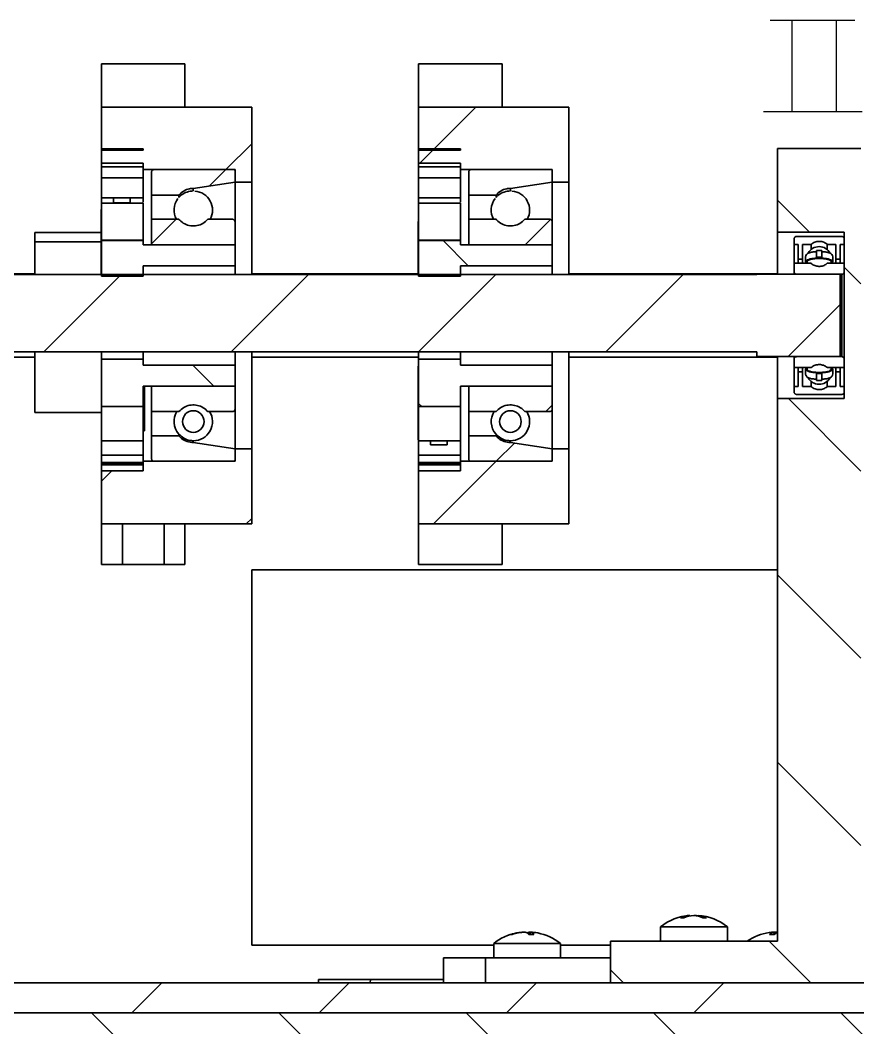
# Model space of a CAD drawing. Header units: millimetres. Extents: x 0 to 841, y 0 to 594.
# Drawn here: x 188.4 to 238.5, y 100.9 to 161.3 of the extents above; entities that cross this region are included whole.
import ezdxf

# ---------------------------------------------------------------- set-up
doc = ezdxf.new("R2010")
doc.units = ezdxf.units.MM
doc.layers.add('粗实线', color=7, linetype='Continuous', lineweight=50)
pattern_1 = [(45, (-176.602, -415.786), (-5.61266, 5.61266), [])]
pattern_2 = [(135, (-176.602, -415.786), (-5.61266, -5.61266), [])]
pattern_3 = [(45, (-176.602, -415.786), (-16.838, 16.838), []), (45, (-165.377, -415.786), (-16.838, 16.838), [])]

msp = doc.modelspace()

# ---------------------------------------------------------------- hatches: boundary and pattern name
at = {"linetype": 'Continuous', "lineweight": 18}
h = msp.add_hatch(dxfattribs=at)
h.set_pattern_fill('ANSI31', scale=2.5, style=0)
h.set_pattern_definition(pattern_1)
h.paths.add_polyline_path([(195.733, 153.583), (195.733, 153.503), (193.233, 153.503), (193.233, 152.722), (195.733, 152.722), (195.733, 152.332), (201.233, 152.332), (201.233, 151.581), (202.233, 151.581), (202.233, 156.085), (193.233, 156.085), (193.233, 153.583)], flags=0)
h = msp.add_hatch(dxfattribs=at)
h.set_pattern_fill('ANSI31', scale=2.5, style=0)
h.set_pattern_definition(pattern_1)
h.paths.add_polyline_path([(212.233, 153.583), (214.733, 153.583), (214.733, 153.503), (212.233, 153.503), (212.233, 152.722), (214.733, 152.722), (214.733, 152.332), (220.233, 152.332), (220.233, 151.581), (221.233, 151.581), (221.233, 156.085), (212.233, 156.085)], flags=0)
h = msp.add_hatch(dxfattribs=at)
h.set_pattern_fill('ANSI31', scale=2.5, angle=90, style=0)
h.set_pattern_definition(pattern_2)
h.paths.add_polyline_path([(238.733, 106.091), (238.733, 153.591), (233.733, 153.591), (233.733, 148.576), (237.733, 148.576), (237.733, 138.606), (233.733, 138.606), (233.733, 106.091), (223.733, 106.091), (223.733, 103.591), (248.733, 103.591), (248.733, 106.091)], flags=0)
h = msp.add_hatch(dxfattribs=at)
h.set_pattern_fill('ANSI32', scale=2.5, style=0)
h.set_pattern_definition(pattern_3)
edge = h.paths.add_edge_path(flags=0)
edge.add_spline(control_points=[(197.871, 150.803), (197.952, 150.9), (198.051, 150.984), (198.159, 151.048), (198.267, 151.112), (198.388, 151.159), (198.511, 151.184), (198.584, 151.198), (198.659, 151.206), (198.733, 151.206)], knot_values=[0, 0, 0, 0, 0.000755, 0.000755, 0.000755, 0.001511, 0.001511, 0.001511, 0.001952, 0.001952, 0.001952, 0.001952], weights=[1, 1, 1, 1, 1, 1, 1, 1, 1, 1], degree=3, periodic=0)
edge.add_spline(control_points=[(198.733, 151.206), (199.566, 151.331), (200.4, 151.456), (201.233, 151.581)], knot_values=[0.000041, 0.000041, 0.000041, 0.000041, 0.005097, 0.005097, 0.005097, 0.005097], weights=[1, 1, 1, 1], degree=3, periodic=0)
edge.add_line((201.233, 151.581), (201.233, 152.257))
edge.add_spline(control_points=[(201.233, 152.257), (201.233, 152.264), (201.232, 152.271), (201.23, 152.277), (201.228, 152.285), (201.224, 152.293), (201.22, 152.3), (201.215, 152.307), (201.209, 152.313), (201.202, 152.318), (201.195, 152.323), (201.187, 152.327), (201.179, 152.329), (201.172, 152.331), (201.165, 152.332), (201.158, 152.332)], knot_values=[0.000244, 0.000244, 0.000244, 0.000244, 0.000286, 0.000286, 0.000286, 0.000336, 0.000336, 0.000336, 0.000387, 0.000387, 0.000387, 0.000438, 0.000438, 0.000438, 0.000481, 0.000481, 0.000481, 0.000481], weights=[1, 1, 1, 1, 1, 1, 1, 1, 1, 1, 1, 1, 1, 1, 1, 1], degree=3, periodic=0)
edge.add_line((201.158, 152.332), (196.383, 152.332))
edge.add_spline(control_points=[(196.383, 152.332), (196.375, 152.332), (196.368, 152.332), (196.36, 152.33), (196.343, 152.328), (196.327, 152.322), (196.312, 152.314), (196.297, 152.306), (196.284, 152.296), (196.272, 152.283), (196.261, 152.271), (196.252, 152.256), (196.245, 152.241), (196.238, 152.225), (196.235, 152.208), (196.233, 152.192), (196.233, 152.188), (196.233, 152.185), (196.233, 152.182)], knot_values=[0.000015, 0.000015, 0.000015, 0.000015, 0.000062, 0.000062, 0.000062, 0.000164, 0.000164, 0.000164, 0.000265, 0.000265, 0.000265, 0.000367, 0.000367, 0.000367, 0.000469, 0.000469, 0.000469, 0.000488, 0.000488, 0.000488, 0.000488], weights=[1, 1, 1, 1, 1, 1, 1, 1, 1, 1, 1, 1, 1, 1, 1, 1, 1, 1, 1], degree=3, periodic=0)
edge.add_line((196.233, 152.182), (196.233, 150.803))
edge.add_line((196.233, 150.803), (197.871, 150.803))
h = msp.add_hatch(dxfattribs=at)
h.set_pattern_fill('ANSI32', scale=2.5, style=0)
h.set_pattern_definition(pattern_3)
edge = h.paths.add_edge_path(flags=0)
edge.add_spline(control_points=[(199.595, 149.355), (199.514, 149.258), (199.416, 149.174), (199.307, 149.11), (199.199, 149.045), (199.078, 148.999), (198.955, 148.974), (198.831, 148.949), (198.702, 148.945), (198.578, 148.963), (198.453, 148.98), (198.33, 149.019), (198.219, 149.077), (198.107, 149.134), (198.004, 149.212), (197.917, 149.303), (197.901, 149.32), (197.886, 149.337), (197.871, 149.355)], knot_values=[0, 0, 0, 0, 0.000756, 0.000756, 0.000756, 0.001511, 0.001511, 0.001511, 0.002266, 0.002266, 0.002266, 0.00302, 0.00302, 0.00302, 0.003774, 0.003774, 0.003774, 0.003909, 0.003909, 0.003909, 0.003909], weights=[1, 1, 1, 1, 1, 1, 1, 1, 1, 1, 1, 1, 1, 1, 1, 1, 1, 1, 1], degree=3, periodic=0)
edge.add_line((197.871, 149.355), (196.233, 149.355))
edge.add_line((196.233, 149.355), (196.233, 147.823))
edge.add_line((196.233, 147.823), (201.233, 147.823))
edge.add_line((201.233, 147.823), (201.233, 149.204))
edge.add_spline(control_points=[(201.233, 149.204), (201.233, 149.218), (201.231, 149.232), (201.227, 149.245), (201.223, 149.261), (201.216, 149.277), (201.206, 149.291), (201.196, 149.304), (201.184, 149.317), (201.171, 149.326), (201.157, 149.336), (201.142, 149.344), (201.125, 149.348), (201.112, 149.352), (201.097, 149.355), (201.083, 149.355)], knot_values=[0.000489, 0.000489, 0.000489, 0.000489, 0.000572, 0.000572, 0.000572, 0.000673, 0.000673, 0.000673, 0.000775, 0.000775, 0.000775, 0.000876, 0.000876, 0.000876, 0.000963, 0.000963, 0.000963, 0.000963], weights=[1, 1, 1, 1, 1, 1, 1, 1, 1, 1, 1, 1, 1, 1, 1, 1], degree=3, periodic=0)
edge.add_line((201.083, 149.355), (199.595, 149.355))
h = msp.add_hatch(dxfattribs=at)
h.set_pattern_fill('ANSI32', scale=2.5, style=0)
h.set_pattern_definition(pattern_3)
edge = h.paths.add_edge_path(flags=0)
edge.add_spline(control_points=[(218.595, 149.355), (218.514, 149.258), (218.416, 149.174), (218.307, 149.11), (218.199, 149.045), (218.078, 148.999), (217.955, 148.974), (217.831, 148.949), (217.702, 148.945), (217.578, 148.963), (217.453, 148.98), (217.33, 149.019), (217.219, 149.077), (217.107, 149.134), (217.004, 149.212), (216.917, 149.303), (216.901, 149.32), (216.886, 149.337), (216.871, 149.355)], knot_values=[0, 0, 0, 0, 0.000756, 0.000756, 0.000756, 0.001511, 0.001511, 0.001511, 0.002266, 0.002266, 0.002266, 0.00302, 0.00302, 0.00302, 0.003774, 0.003774, 0.003774, 0.003909, 0.003909, 0.003909, 0.003909], weights=[1, 1, 1, 1, 1, 1, 1, 1, 1, 1, 1, 1, 1, 1, 1, 1, 1, 1, 1], degree=3, periodic=0)
edge.add_line((216.871, 149.355), (215.233, 149.355))
edge.add_line((215.233, 149.355), (215.233, 147.823))
edge.add_line((215.233, 147.823), (220.233, 147.823))
edge.add_line((220.233, 147.823), (220.233, 149.204))
edge.add_spline(control_points=[(220.233, 149.204), (220.233, 149.218), (220.231, 149.232), (220.227, 149.245), (220.223, 149.261), (220.216, 149.277), (220.206, 149.291), (220.196, 149.304), (220.184, 149.317), (220.171, 149.326), (220.157, 149.336), (220.142, 149.344), (220.125, 149.348), (220.112, 149.352), (220.097, 149.355), (220.083, 149.355)], knot_values=[0.000489, 0.000489, 0.000489, 0.000489, 0.000572, 0.000572, 0.000572, 0.000673, 0.000673, 0.000673, 0.000775, 0.000775, 0.000775, 0.000876, 0.000876, 0.000876, 0.000963, 0.000963, 0.000963, 0.000963], weights=[1, 1, 1, 1, 1, 1, 1, 1, 1, 1, 1, 1, 1, 1, 1, 1], degree=3, periodic=0)
edge.add_line((220.083, 149.355), (218.595, 149.355))
h = msp.add_hatch(dxfattribs=at)
h.set_pattern_fill('ANSI31', scale=2.5, angle=90, style=0)
h.set_pattern_definition(pattern_2)
h.paths.add_polyline_path([(195.733, 147.823), (195.733, 148.08), (193.233, 148.08), (193.233, 145.939), (195.733, 145.939), (195.733, 146.566), (201.233, 146.566), (201.233, 147.823)], flags=0)
h = msp.add_hatch(dxfattribs=at)
h.set_pattern_fill('ANSI31', scale=2.5, angle=90, style=0)
h.set_pattern_definition(pattern_2)
h.paths.add_polyline_path([(214.733, 147.823), (214.733, 148.08), (212.233, 148.08), (212.233, 145.939), (214.733, 145.939), (214.733, 146.566), (220.233, 146.566), (220.233, 147.823)], flags=0)
h = msp.add_hatch(dxfattribs=at)
h.set_pattern_fill('ANSI31', scale=2.5, style=0)
h.set_pattern_definition(pattern_1)
h.paths.add_polyline_path([(237.493, 141.121), (237.493, 146.061), (232.493, 146.061), (232.493, 146.049), (107.493, 146.049), (107.493, 144.779), (103.993, 144.779), (103.993, 142.402), (107.493, 142.402), (107.493, 141.416), (232.493, 141.416), (232.493, 141.121)], flags=0)
h = msp.add_hatch(dxfattribs=at)
h.set_pattern_fill('ANSI31', scale=2.5, angle=90, style=0)
h.set_pattern_definition(pattern_2)
h.paths.add_polyline_path([(193.233, 138.129), (195.733, 138.129), (195.733, 139.358), (201.233, 139.358), (201.233, 140.616), (195.733, 140.616), (195.733, 140.976), (193.233, 140.976)], flags=0)
h = msp.add_hatch(dxfattribs=at)
h.set_pattern_fill('ANSI31', scale=2.5, angle=90, style=0)
h.set_pattern_definition(pattern_2)
h.paths.add_polyline_path([(212.233, 140.976), (212.233, 138.129), (214.733, 138.129), (214.733, 139.358), (220.233, 139.358), (220.233, 140.616), (214.733, 140.616), (214.733, 140.976)], flags=0)
h = msp.add_hatch(dxfattribs=at)
h.set_pattern_fill('ANSI32', scale=2.5, style=0)
h.set_pattern_definition(pattern_3)
edge = h.paths.add_edge_path(flags=0)
edge.add_line((215.233, 139.358), (215.233, 137.827))
edge.add_line((215.233, 137.827), (216.871, 137.827))
edge.add_spline(control_points=[(216.871, 137.827), (216.952, 137.923), (217.051, 138.007), (217.159, 138.072), (217.267, 138.136), (217.388, 138.183), (217.511, 138.208), (217.635, 138.232), (217.764, 138.236), (217.889, 138.219), (218.013, 138.201), (218.136, 138.162), (218.248, 138.105), (218.359, 138.047), (218.463, 137.969), (218.549, 137.878), (218.565, 137.862), (218.58, 137.844), (218.595, 137.827)], knot_values=[0, 0, 0, 0, 0.000756, 0.000756, 0.000756, 0.001511, 0.001511, 0.001511, 0.002266, 0.002266, 0.002266, 0.00302, 0.00302, 0.00302, 0.003774, 0.003774, 0.003774, 0.003909, 0.003909, 0.003909, 0.003909], weights=[1, 1, 1, 1, 1, 1, 1, 1, 1, 1, 1, 1, 1, 1, 1, 1, 1, 1, 1], degree=3, periodic=0)
edge.add_line((218.595, 137.827), (220.083, 137.827))
edge.add_spline(control_points=[(220.083, 137.827), (220.091, 137.827), (220.099, 137.827), (220.106, 137.829), (220.123, 137.831), (220.139, 137.837), (220.154, 137.845), (220.169, 137.853), (220.183, 137.863), (220.194, 137.876), (220.205, 137.888), (220.215, 137.903), (220.221, 137.918), (220.228, 137.934), (220.232, 137.951), (220.233, 137.968), (220.233, 137.971), (220.233, 137.974), (220.233, 137.977)], knot_values=[0.000015, 0.000015, 0.000015, 0.000015, 0.000062, 0.000062, 0.000062, 0.000164, 0.000164, 0.000164, 0.000265, 0.000265, 0.000265, 0.000368, 0.000368, 0.000368, 0.00047, 0.00047, 0.00047, 0.000489, 0.000489, 0.000489, 0.000489], weights=[1, 1, 1, 1, 1, 1, 1, 1, 1, 1, 1, 1, 1, 1, 1, 1, 1, 1, 1], degree=3, periodic=0)
edge.add_line((220.233, 137.977), (220.233, 139.358))
edge.add_line((220.233, 139.358), (215.233, 139.358))
h = msp.add_hatch(dxfattribs=at)
h.set_pattern_fill('ANSI32', scale=2.5, style=0)
h.set_pattern_definition(pattern_3)
edge = h.paths.add_edge_path(flags=0)
edge.add_line((220.233, 134.924), (220.233, 135.6))
edge.add_spline(control_points=[(220.233, 135.6), (219.4, 135.725), (218.566, 135.85), (217.733, 135.976)], knot_values=[0, 0, 0, 0, 0.005056, 0.005056, 0.005056, 0.005056], weights=[1, 1, 1, 1], degree=3, periodic=0)
edge.add_spline(control_points=[(217.733, 135.976), (217.607, 135.976), (217.48, 135.997), (217.361, 136.039), (217.242, 136.08), (217.129, 136.143), (217.031, 136.222), (216.973, 136.268), (216.919, 136.321), (216.871, 136.378)], knot_values=[0, 0, 0, 0, 0.000755, 0.000755, 0.000755, 0.001509, 0.001509, 0.001509, 0.001952, 0.001952, 0.001952, 0.001952], weights=[1, 1, 1, 1, 1, 1, 1, 1, 1, 1], degree=3, periodic=0)
edge.add_line((216.871, 136.378), (215.233, 136.378))
edge.add_line((215.233, 136.378), (215.233, 134.999))
edge.add_spline(control_points=[(215.233, 134.999), (215.233, 134.986), (215.235, 134.972), (215.239, 134.959), (215.243, 134.943), (215.251, 134.927), (215.26, 134.913), (215.27, 134.9), (215.282, 134.887), (215.296, 134.877), (215.309, 134.868), (215.325, 134.86), (215.341, 134.855), (215.354, 134.851), (215.369, 134.849), (215.383, 134.849)], knot_values=[0.000488, 0.000488, 0.000488, 0.000488, 0.000571, 0.000571, 0.000571, 0.000672, 0.000672, 0.000672, 0.000774, 0.000774, 0.000774, 0.000876, 0.000876, 0.000876, 0.000962, 0.000962, 0.000962, 0.000962], weights=[1, 1, 1, 1, 1, 1, 1, 1, 1, 1, 1, 1, 1, 1, 1, 1], degree=3, periodic=0)
edge.add_line((215.383, 134.849), (220.158, 134.849))
edge.add_spline(control_points=[(220.158, 134.849), (220.162, 134.849), (220.166, 134.85), (220.17, 134.85), (220.178, 134.851), (220.186, 134.854), (220.194, 134.858), (220.201, 134.862), (220.208, 134.868), (220.214, 134.874), (220.219, 134.88), (220.224, 134.887), (220.227, 134.895), (220.23, 134.903), (220.232, 134.911), (220.233, 134.92), (220.233, 134.921), (220.233, 134.923), (220.233, 134.924)], knot_values=[0.000008, 0.000008, 0.000008, 0.000008, 0.000031, 0.000031, 0.000031, 0.000082, 0.000082, 0.000082, 0.000133, 0.000133, 0.000133, 0.000184, 0.000184, 0.000184, 0.000235, 0.000235, 0.000235, 0.000244, 0.000244, 0.000244, 0.000244], weights=[1, 1, 1, 1, 1, 1, 1, 1, 1, 1, 1, 1, 1, 1, 1, 1, 1, 1, 1], degree=3, periodic=0)
h = msp.add_hatch(dxfattribs=at)
h.set_pattern_fill('ANSI31', scale=2.5, style=0)
h.set_pattern_definition(pattern_1)
h.paths.add_polyline_path([(193.233, 134.273), (193.233, 131.097), (202.233, 131.097), (202.233, 135.6), (201.233, 135.6), (201.233, 134.849), (195.733, 134.849), (195.733, 134.273)], flags=0)
h = msp.add_hatch(dxfattribs=at)
h.set_pattern_fill('ANSI31', scale=2.5, style=0)
h.set_pattern_definition(pattern_1)
h.paths.add_polyline_path([(212.233, 134.273), (212.233, 131.097), (221.233, 131.097), (221.233, 135.6), (220.233, 135.6), (220.233, 134.849), (214.733, 134.849), (214.733, 134.273)], flags=0)
h = msp.add_hatch(dxfattribs=at)
h.set_pattern_fill('ANSI31', scale=2.5, style=0)
h.set_pattern_definition(pattern_1)
h.paths.add_polyline_path([(316.733, 103.591), (70.733, 103.591), (70.733, 101.791), (316.733, 101.791)], flags=0)
h = msp.add_hatch(dxfattribs=at)
h.set_pattern_fill('ANSI31', scale=2.5, angle=90, style=0)
h.set_pattern_definition(pattern_2)
h.paths.add_polyline_path([(343.733, 101.791), (43.733, 101.791), (43.733, 99.991), (343.733, 99.991)], flags=0)
at = {"layer": '粗实线'}
h = msp.add_hatch(dxfattribs=at)
h.set_pattern_fill('ANSI31', color=256, scale=5)
h.set_pattern_definition([(45, (-177.416, 70.44), (-11.2253, 11.2253), [])])
h.paths.add_polyline_path([(220.174, 117.221, 1), (218.654, 117.221, 1)])

# ---------------------------------------------------------------- linework, layer by layer
for p, q in [((233.305, 161.291), (238.367, 161.291)), ((234.593, 161.291), (234.593, 155.806)), ((237.252, 161.291), (237.252, 155.806)), ((232.904, 155.806), (238.814, 155.806))]:
    msp.add_line(p, q)
at = {"color": 7, "linetype": 'Continuous', "lineweight": 35}
for p, q in [((198.233, 158.672), (193.233, 158.672)), ((193.233, 158.672), (193.233, 156.085)), ((198.233, 156.085), (198.233, 158.672)), ((217.233, 158.672), (212.233, 158.672)), ((212.233, 158.672), (212.233, 156.085)), ((217.233, 156.085), (217.233, 158.672)), ((193.233, 153.583), (193.233, 156.085)), ((202.233, 156.085), (193.233, 156.085)), ((202.233, 156.085), (202.233, 151.581)), ((212.233, 153.583), (212.233, 156.085)), ((221.233, 156.085), (212.233, 156.085)), ((221.233, 156.085), (221.233, 151.581)), ((195.733, 153.583), (193.233, 153.583)), ((193.233, 153.583), (195.733, 153.583)), ((193.233, 153.503), (193.233, 153.583)), ((193.233, 153.583), (193.233, 153.583)), ((193.233, 152.722), (193.233, 153.503)), ((195.733, 153.503), (193.233, 153.503)), ((195.733, 153.583), (195.733, 153.503)), ((214.733, 153.583), (212.233, 153.583)), ((212.233, 153.583), (214.733, 153.583)), ((212.233, 153.503), (212.233, 153.583)), ((212.233, 153.583), (212.233, 153.583)), ((212.233, 152.722), (212.233, 153.503)), ((214.733, 153.503), (212.233, 153.503)), ((214.733, 153.583), (214.733, 153.503)), ((233.733, 148.576), (233.733, 153.591)), ((238.733, 153.591), (233.733, 153.591)), ((193.233, 152.722), (195.733, 152.722)), ((193.233, 152.493), (193.233, 152.722)), ((193.233, 151.844), (193.233, 152.493)), ((193.233, 152.493), (195.733, 152.493)), ((195.733, 152.722), (195.733, 152.332)), ((195.733, 152.332), (201.233, 152.332)), ((195.733, 150.373), (195.733, 152.332)), ((201.158, 152.332), (196.383, 152.332)), ((201.233, 152.332), (201.233, 151.581)), ((201.233, 151.581), (201.233, 152.257)), ((212.233, 152.722), (214.733, 152.722)), ((212.233, 152.493), (212.233, 152.722)), ((212.233, 151.844), (212.233, 152.493)), ((212.233, 152.493), (214.733, 152.493)), ((214.733, 152.722), (214.733, 152.332)), ((214.733, 152.332), (220.233, 152.332)), ((214.733, 150.373), (214.733, 152.332)), ((220.158, 152.332), (215.383, 152.332)), ((220.233, 152.332), (220.233, 151.581)), ((220.233, 151.581), (220.233, 152.257)), ((193.233, 151.844), (195.733, 151.844)), ((193.233, 150.632), (193.233, 151.844)), ((196.233, 152.182), (196.233, 150.803)), ((212.233, 151.844), (214.733, 151.844)), ((212.233, 150.632), (212.233, 151.844)), ((215.233, 152.182), (215.233, 150.803)), ((198.733, 151.206), (201.233, 151.581)), ((198.733, 151.206), (198.733, 151.052)), ((201.233, 151.581), (201.233, 149.204)), ((202.233, 151.581), (201.233, 151.581)), ((202.233, 146.091), (202.233, 151.581)), ((217.733, 151.206), (220.233, 151.581)), ((217.733, 151.206), (217.733, 151.052)), ((220.233, 151.581), (220.233, 149.204)), ((221.233, 151.581), (220.233, 151.581)), ((221.233, 146.091), (221.233, 151.581)), ((193.233, 150.632), (195.733, 150.632)), ((193.233, 150.318), (193.233, 150.632)), ((193.953, 150.335), (193.953, 150.632)), ((194.953, 150.335), (194.953, 150.632)), ((196.233, 150.803), (197.871, 150.803)), ((196.233, 150.803), (196.233, 149.355)), ((197.871, 150.803), (197.871, 150.66)), ((212.233, 150.632), (214.733, 150.632)), ((212.233, 150.318), (212.233, 150.632)), ((215.233, 150.803), (216.871, 150.803)), ((215.233, 150.803), (215.233, 149.355)), ((216.871, 150.803), (216.871, 150.66)), ((193.203, 148.423), (193.203, 149.937)), ((193.203, 149.937), (193.233, 149.937)), ((195.733, 150.318), (193.233, 150.318)), ((193.233, 148.098), (193.233, 150.318)), ((193.953, 150.318), (193.953, 150.335)), ((193.953, 150.335), (194.953, 150.335)), ((194.953, 150.318), (194.953, 150.335)), ((195.733, 148.098), (195.733, 150.318)), ((212.233, 150.318), (214.733, 150.318)), ((212.233, 148.098), (212.233, 150.318)), ((214.733, 148.098), (214.733, 150.318)), ((196.233, 149.355), (196.233, 147.823)), ((197.871, 149.355), (196.233, 149.355)), ((201.083, 149.355), (199.595, 149.355)), ((201.233, 147.823), (201.233, 149.204)), ((212.203, 147.705), (212.203, 149.219)), ((212.203, 149.219), (212.233, 149.219)), ((216.871, 149.355), (215.233, 149.355)), ((215.233, 149.355), (215.233, 147.823)), ((220.083, 149.355), (218.595, 149.355)), ((220.233, 147.823), (220.233, 149.204)), ((189.233, 148.557), (193.203, 148.557)), ((189.233, 148.557), (189.233, 148.008)), ((189.233, 146.091), (189.233, 148.008)), ((193.203, 146.049), (193.203, 148.423)), ((193.203, 148.423), (193.233, 148.423)), ((193.233, 148.098), (195.733, 148.098)), ((193.233, 148.08), (193.233, 148.098)), ((195.733, 148.08), (193.233, 148.08)), ((193.233, 145.939), (193.233, 148.08)), ((195.733, 148.098), (195.733, 148.08)), ((195.733, 147.823), (195.733, 148.08)), ((212.233, 148.098), (214.733, 148.098)), ((212.233, 148.08), (212.233, 148.098)), ((214.733, 148.08), (212.233, 148.08)), ((212.233, 145.939), (212.233, 148.08)), ((214.733, 148.098), (214.733, 148.08)), ((214.733, 147.823), (214.733, 148.08)), ((237.733, 148.576), (233.733, 148.576)), ((233.733, 148.576), (233.733, 146.091)), ((234.733, 148.174), (234.733, 147.848)), ((237.583, 148.325), (234.883, 148.325)), ((237.733, 148.576), (237.733, 138.606)), ((237.733, 147.848), (237.733, 148.174)), ((195.733, 147.823), (201.233, 147.823)), ((196.233, 147.823), (201.233, 147.823)), ((201.233, 147.823), (201.233, 146.566)), ((212.203, 146.049), (212.203, 147.705)), ((212.203, 147.705), (212.233, 147.705)), ((214.733, 147.823), (220.233, 147.823)), ((215.233, 147.823), (220.233, 147.823)), ((220.233, 147.823), (220.233, 146.566)), ((234.733, 147.848), (234.973, 147.848)), ((234.733, 147.848), (234.733, 146.717)), ((234.973, 147.848), (234.973, 146.966)), ((235.241, 147.848), (235.745, 147.848)), ((235.241, 146.966), (235.241, 147.848)), ((235.745, 147.848), (235.745, 147.517)), ((236.068, 147.49), (236.068, 147.076)), ((236.398, 147.49), (236.068, 147.49)), ((236.398, 147.076), (236.398, 147.49)), ((236.722, 147.848), (236.722, 147.517)), ((236.722, 147.848), (237.226, 147.848)), ((237.226, 147.848), (237.226, 146.966)), ((237.493, 147.848), (237.733, 147.848)), ((237.493, 146.966), (237.493, 147.848)), ((235.241, 146.966), (234.973, 146.966)), ((234.973, 146.717), (234.973, 146.966)), ((235.241, 146.717), (235.241, 146.966)), ((236.068, 147.076), (236.068, 147.019)), ((236.068, 147.076), (236.398, 147.076)), ((236.398, 147.076), (236.398, 147.019)), ((237.493, 146.966), (237.226, 146.966)), ((237.226, 146.717), (237.226, 146.966)), ((237.493, 146.717), (237.493, 146.966)), ((195.733, 146.566), (201.233, 146.566)), ((195.733, 145.939), (195.733, 146.566)), ((201.233, 146.049), (201.233, 146.566)), ((214.733, 146.566), (220.233, 146.566)), ((214.733, 145.939), (214.733, 146.566)), ((220.233, 146.049), (220.233, 146.566)), ((235.745, 146.717), (234.733, 146.717)), ((234.733, 146.717), (234.733, 146.212)), ((234.733, 146.212), (234.733, 146.061)), ((235.519, 146.737), (235.526, 146.717)), ((237.733, 146.717), (236.722, 146.717)), ((236.94, 146.717), (236.946, 146.736)), ((237.733, 146.212), (237.733, 146.717)), ((232.493, 146.049), (107.493, 146.049)), ((189.233, 146.091), (183.233, 146.091)), ((193.233, 145.939), (195.733, 145.939)), ((212.203, 146.091), (202.233, 146.091)), ((212.233, 145.939), (214.733, 145.939)), ((233.733, 146.091), (221.233, 146.091)), ((232.493, 146.061), (232.493, 146.049)), ((237.493, 146.061), (232.493, 146.061)), ((234.883, 146.061), (237.583, 146.061)), ((237.493, 146.061), (237.493, 141.121)), ((237.583, 146.061), (237.583, 141.121)), ((107.493, 141.416), (232.493, 141.416)), ((189.233, 137.776), (189.233, 141.416)), ((193.233, 141.416), (193.233, 140.976)), ((195.733, 141.416), (195.733, 140.976)), ((201.233, 140.616), (201.233, 141.416)), ((202.233, 135.6), (202.233, 141.416)), ((212.233, 141.416), (212.233, 140.976)), ((214.733, 141.416), (214.733, 140.976)), ((220.233, 140.616), (220.233, 141.416)), ((221.233, 135.6), (221.233, 141.416)), ((232.493, 141.416), (232.493, 141.121)), ((183.233, 141.091), (189.233, 141.091)), ((195.733, 140.976), (193.233, 140.976)), ((193.233, 138.129), (193.233, 140.976)), ((195.733, 140.616), (195.733, 140.976)), ((202.233, 141.091), (212.233, 141.091)), ((214.733, 140.976), (212.233, 140.976)), ((212.233, 138.129), (212.233, 140.976)), ((214.733, 140.616), (214.733, 140.976)), ((221.233, 141.091), (233.733, 141.091)), ((232.493, 141.121), (237.493, 141.121)), ((233.733, 141.091), (233.733, 138.606)), ((234.733, 141.121), (234.733, 140.969)), ((234.733, 140.969), (234.733, 140.465)), ((237.583, 141.121), (234.883, 141.121)), ((237.733, 140.465), (237.733, 140.969)), ((201.233, 140.616), (195.733, 140.616)), ((201.233, 140.616), (201.233, 139.358)), ((212.203, 138.122), (212.203, 140.545)), ((212.203, 140.545), (212.233, 140.545)), ((220.233, 140.616), (214.733, 140.616)), ((220.233, 140.616), (220.233, 139.358)), ((234.733, 140.465), (234.733, 139.333)), ((234.733, 140.465), (235.745, 140.465)), ((234.973, 140.215), (234.973, 140.465)), ((234.973, 140.215), (234.973, 139.333)), ((234.973, 140.215), (235.241, 140.215)), ((235.241, 140.215), (235.241, 140.465)), ((235.241, 139.333), (235.241, 140.215)), ((235.526, 140.465), (235.521, 140.448)), ((236.068, 140.162), (236.068, 140.106)), ((236.398, 140.162), (236.398, 140.106)), ((236.722, 140.465), (237.733, 140.465)), ((236.947, 140.444), (236.94, 140.465)), ((237.226, 140.215), (237.226, 140.465)), ((237.226, 140.215), (237.226, 139.333)), ((237.226, 140.215), (237.493, 140.215)), ((237.493, 140.215), (237.493, 140.465)), ((237.493, 139.333), (237.493, 140.215)), ((235.745, 139.664), (235.745, 139.333)), ((236.398, 140.106), (236.068, 140.106)), ((236.068, 140.106), (236.068, 139.691)), ((236.068, 139.691), (236.398, 139.691)), ((236.398, 139.691), (236.398, 140.106)), ((236.722, 139.664), (236.722, 139.333)), ((195.733, 138.129), (195.733, 139.358)), ((201.233, 139.358), (195.733, 139.358)), ((195.803, 138.665), (195.803, 139.358)), ((201.233, 139.358), (196.233, 139.358)), ((196.233, 139.358), (196.233, 137.827)), ((201.233, 137.977), (201.233, 139.358)), ((214.733, 138.129), (214.733, 139.358)), ((220.233, 139.358), (214.733, 139.358)), ((220.233, 139.358), (215.233, 139.358)), ((215.233, 139.358), (215.233, 137.827)), ((220.233, 137.977), (220.233, 139.358)), ((234.733, 139.333), (234.733, 139.007)), ((234.973, 139.333), (234.733, 139.333)), ((235.745, 139.333), (235.241, 139.333)), ((237.226, 139.333), (236.722, 139.333)), ((237.733, 139.333), (237.493, 139.333)), ((237.733, 139.007), (237.733, 139.333)), ((195.733, 138.665), (195.803, 138.665)), ((195.803, 136.676), (195.803, 138.665)), ((233.733, 106.091), (233.733, 138.606)), ((233.733, 138.606), (237.733, 138.606)), ((234.883, 138.856), (237.583, 138.856)), ((189.233, 137.776), (193.233, 137.776)), ((195.733, 138.129), (193.233, 138.129)), ((193.233, 138.129), (193.233, 136.072)), ((195.733, 138.129), (195.733, 136.072)), ((196.233, 137.827), (196.233, 136.378)), ((196.233, 137.827), (197.871, 137.827)), ((199.595, 137.827), (201.083, 137.827)), ((201.233, 137.977), (201.233, 135.6)), ((212.203, 138.122), (212.233, 138.122)), ((212.203, 136.133), (212.203, 138.122)), ((212.233, 138.129), (214.733, 138.129)), ((212.233, 138.129), (212.233, 136.072)), ((214.733, 138.129), (214.733, 136.072)), ((215.233, 137.827), (215.233, 136.378)), ((215.233, 137.827), (216.871, 137.827)), ((218.595, 137.827), (220.083, 137.827)), ((220.233, 137.977), (220.233, 135.6)), ((195.803, 136.676), (195.733, 136.676)), ((193.233, 136.072), (195.733, 136.072)), ((193.233, 135.213), (193.233, 136.072)), ((195.733, 134.849), (195.733, 136.072)), ((197.871, 136.378), (196.233, 136.378)), ((196.233, 136.378), (196.233, 134.999)), ((197.855, 136.493), (197.871, 136.475)), ((197.871, 136.475), (197.871, 136.378)), ((198.733, 136.08), (198.733, 135.976)), ((201.233, 135.6), (198.733, 135.976)), ((212.233, 136.133), (212.203, 136.133)), ((214.733, 136.072), (212.233, 136.072)), ((212.233, 135.213), (212.233, 136.072)), ((212.953, 136.072), (212.953, 135.83)), ((213.953, 136.072), (213.953, 135.83)), ((214.733, 134.849), (214.733, 136.072)), ((216.871, 136.378), (215.233, 136.378)), ((215.233, 136.378), (215.233, 134.999)), ((216.855, 136.493), (216.871, 136.475)), ((216.871, 136.475), (216.871, 136.378)), ((217.733, 136.08), (217.733, 135.976)), ((220.233, 135.6), (217.733, 135.976)), ((201.233, 134.924), (201.233, 135.6)), ((201.233, 135.6), (202.233, 135.6)), ((201.233, 135.6), (201.233, 134.849)), ((202.233, 135.6), (202.233, 131.097)), ((213.953, 135.83), (212.953, 135.83)), ((220.233, 134.924), (220.233, 135.6)), ((220.233, 135.6), (221.233, 135.6)), ((220.233, 135.6), (220.233, 134.849)), ((221.233, 135.6), (221.233, 131.097)), ((193.233, 135.213), (195.733, 135.213)), ((193.233, 134.78), (193.233, 135.213)), ((193.233, 134.78), (195.733, 134.78)), ((193.233, 134.78), (193.233, 134.737)), ((193.233, 134.737), (195.733, 134.737)), ((193.233, 134.646), (193.233, 134.737)), ((201.233, 134.849), (195.733, 134.849)), ((195.733, 134.849), (195.733, 134.273)), ((196.383, 134.849), (201.158, 134.849)), ((212.233, 135.213), (214.733, 135.213)), ((212.233, 134.78), (212.233, 135.213)), ((212.233, 134.78), (214.733, 134.78)), ((212.233, 134.78), (212.233, 134.737)), ((212.233, 134.737), (214.733, 134.737)), ((212.233, 134.646), (212.233, 134.737)), ((220.233, 134.849), (214.733, 134.849)), ((214.733, 134.849), (214.733, 134.273)), ((215.383, 134.849), (220.158, 134.849)), ((193.233, 134.646), (195.733, 134.646)), ((193.233, 134.273), (193.233, 134.646)), ((195.733, 134.273), (193.233, 134.273)), ((193.233, 131.097), (193.233, 134.273)), ((212.233, 134.646), (214.733, 134.646)), ((212.233, 134.273), (212.233, 134.646)), ((214.733, 134.273), (212.233, 134.273)), ((212.233, 131.097), (212.233, 134.273)), ((193.233, 131.097), (202.233, 131.097)), ((193.233, 131.097), (193.233, 128.672)), ((194.483, 128.672), (194.483, 131.097)), ((196.983, 131.097), (196.983, 128.672)), ((198.233, 128.672), (198.233, 131.097)), ((212.233, 131.097), (221.233, 131.097)), ((212.233, 131.097), (212.233, 128.672)), ((217.233, 128.672), (217.233, 131.097)), ((193.233, 128.672), (198.233, 128.672)), ((212.233, 128.672), (217.233, 128.672)), ((233.733, 128.341), (202.233, 128.341)), ((202.233, 128.341), (202.233, 105.841)), ((228.488, 107.631), (228.494, 107.601)), ((228.746, 107.629), (228.746, 107.631)), ((228.978, 107.631), (228.97, 107.591)), ((226.733, 106.952), (226.733, 106.091)), ((226.733, 106.952), (230.733, 106.952)), ((230.733, 106.091), (230.733, 106.952)), ((218.52, 106.631), (218.521, 106.625)), ((218.841, 106.491), (218.856, 106.631)), ((218.856, 106.631), (218.945, 106.625)), ((218.946, 106.631), (218.921, 106.493)), ((233.537, 106.492), (233.511, 106.631)), ((233.628, 106.631), (233.635, 106.55)), ((202.233, 105.841), (216.733, 105.841)), ((216.733, 105.952), (216.733, 105.091)), ((216.733, 105.952), (220.733, 105.952)), ((220.733, 105.091), (220.733, 105.952)), ((220.733, 105.841), (223.733, 105.841)), ((223.733, 103.591), (223.733, 106.091)), ((233.733, 106.091), (223.733, 106.091)), ((213.733, 103.591), (213.733, 105.091)), ((213.733, 105.091), (216.233, 105.091)), ((216.233, 105.091), (216.233, 103.591)), ((216.233, 105.091), (223.733, 105.091)), ((70.733, 103.591), (316.733, 103.591)), ((206.233, 103.791), (206.233, 103.591)), ((213.733, 103.791), (206.233, 103.791)), ((209.331, 103.591), (209.358, 103.791)), ((223.733, 103.591), (248.733, 103.591)), ((43.733, 101.791), (343.733, 101.791)), ((70.733, 101.791), (316.733, 101.791))]:
    msp.add_line(p, q, dxfattribs=at)
at = {"color": 8, "linetype": 'Continuous', "lineweight": 35}
msp.add_line((193.203, 148.008), (189.233, 148.008), dxfattribs=at)
at = {"color": 7, "linetype": 'Continuous', "lineweight": 35, "flags": 128}
msp.add_lwpolyline([(233.513, 106.623), (233.533, 106.625), (233.628, 106.631)], dxfattribs=at)
at = {"color": 7, "linetype": 'Continuous', "lineweight": 35}
for centre in [(198.733, 137.23), (217.733, 137.23)]:
    msp.add_circle(centre, 0.647, dxfattribs=at)
for centre, radius, start, end in [((198.733, 149.902), 1.15, 331.57442, 85.2621), ((217.733, 149.902), 1.15, 331.57442, 85.2621), ((198.733, 149.902), 1.15, 142.96155, 208.42558), ((217.733, 149.902), 1.15, 142.96155, 208.42558), ((236.233, 146.968), 0.75, 28.0101, 151.22869), ((236.233, 146.968), 0.825, 164.14184, 196.41216), ((236.233, 146.968), 0.825, 343.63662, 15.94857), ((236.233, 140.214), 0.825, 163.7496, 195.92385), ((236.233, 140.214), 0.825, 344.11596, 16.29651), ((236.233, 140.214), 0.75, 207.47879, 331.18934), ((198.733, 137.23), 1.15, 148.2504, 219.98661), ((198.733, 137.23), 1.15, 270, 31.7496), ((217.733, 137.23), 1.15, 148.2504, 219.98661), ((217.733, 137.23), 1.15, 270, 31.7496), ((228.733, 104.391), 3.25, 94.57029, 127.97987), ((228.614, 105.882), 1.754, 94.1181, 113.45186), ((228.871, 105.637), 2, 94.32255, 112.03134), ((228.577, 105.953), 1.684, 65.92807, 85.12732), ((228.61, 105.738), 1.898, 78.99696, 85.89687), ((228.863, 106.199), 1.437, 64.03436, 85.38585), ((228.733, 104.391), 3.25, 52.02013, 85.42971), ((228.018, 105.704), 1.79, 86.71282, 93.28718), ((229.378, 105.296), 2.198, 87.03378, 92.96622), ((218.733, 103.391), 3.25, 101.32961, 127.97987), ((218.684, 103.639), 2.997, 93.13076, 107.88638), ((217.803, 106.225), 0.269, 81.51131, 98.48869), ((218.784, 103.516), 3.12, 93.18399, 107.54838), ((218.49, 106.188), 0.459, 41.22868, 74.77208), ((218.931, 106.294), 0.346, 102.61797, 124.95456), ((218.983, 102.775), 3.719, 87.72019, 92.27981), ((218.861, 106.327), 0.316, 31.23817, 74.41365), ((218.781, 103.625), 3.011, 78.67848, 86.85191), ((218.733, 103.391), 3.25, 52.02013, 78.67039), ((233.733, 103.391), 3.25, 98.90759, 123.82216), ((233.676, 103.741), 2.895, 93.26823, 98.86883), ((233.594, 106.199), 0.44, 100.90402, 138.48064), ((233.409, 102.958), 3.536, 87.66212, 92.33788), ((234.022, 105.931), 0.73, 113.28559, 129.89755), ((233.553, 106.168), 0.47, 67.43588, 80.80089)]:
    msp.add_arc(centre, radius, start, end, dxfattribs=at)
for points, knots in [([(196.233, 152.182), (196.233, 152.185), (196.234, 152.205), (196.242, 152.242), (196.27, 152.285), (196.311, 152.317), (196.351, 152.331), (196.375, 152.332), (196.383, 152.332)], [0, 0, 0, 0, 0.041202, 0.256171, 0.471113, 0.685905, 0.900494, 1, 1, 1, 1]), ([(201.158, 152.332), (201.165, 152.332), (201.181, 152.33), (201.203, 152.319), (201.221, 152.301), (201.231, 152.279), (201.233, 152.264), (201.233, 152.257)], [0, 0, 0, 0, 0.18197, 0.396352, 0.610809, 0.825486, 1, 1, 1, 1]), ([(215.233, 152.182), (215.233, 152.185), (215.234, 152.205), (215.242, 152.242), (215.27, 152.285), (215.311, 152.317), (215.351, 152.331), (215.375, 152.332), (215.383, 152.332)], [0, 0, 0, 0, 0.041202, 0.2561702, 0.4711113, 0.6859057, 0.9004916, 1, 1, 1, 1]), ([(220.158, 152.332), (220.165, 152.332), (220.181, 152.33), (220.203, 152.319), (220.221, 152.301), (220.231, 152.279), (220.233, 152.264), (220.233, 152.257)], [0, 0, 0, 0, 0.181963, 0.396349, 0.61081, 0.825486, 1, 1, 1, 1]), ([(197.871, 150.803), (197.962, 150.892), (198.143, 151.069), (198.459, 151.189), (198.659, 151.201), (198.733, 151.206)], [0, 0, 0, 0, 0.386023, 0.772216, 1, 1, 1, 1]), ([(198.733, 151.052), (198.607, 151.04), (198.355, 151.015), (198.06, 150.854), (197.922, 150.713), (197.871, 150.66)], [0, 0, 0, 0, 0.386167, 0.772433, 1, 1, 1, 1]), ([(216.871, 150.803), (216.962, 150.892), (217.143, 151.069), (217.459, 151.189), (217.659, 151.201), (217.733, 151.206)], [0, 0, 0, 0, 0.386023, 0.772216, 1, 1, 1, 1]), ([(217.733, 151.052), (217.607, 151.04), (217.355, 151.015), (217.06, 150.854), (216.922, 150.713), (216.871, 150.66)], [0, 0, 0, 0, 0.386167, 0.772433, 1, 1, 1, 1]), ([(199.595, 149.355), (199.504, 149.266), (199.323, 149.087), (198.958, 148.954), (198.575, 148.941), (198.209, 149.058), (197.984, 149.225), (197.886, 149.337), (197.871, 149.355)], [0, 0, 0, 0, 0.193137, 0.386367, 0.579276, 0.771957, 0.964784, 1, 1, 1, 1]), ([(201.083, 149.355), (201.097, 149.353), (201.129, 149.351), (201.172, 149.328), (201.208, 149.292), (201.23, 149.249), (201.232, 149.218), (201.233, 149.204)], [0, 0, 0, 0, 0.182046, 0.396056, 0.610261, 0.824898, 1, 1, 1, 1]), ([(218.595, 149.355), (218.504, 149.266), (218.323, 149.087), (217.958, 148.954), (217.575, 148.941), (217.209, 149.058), (216.984, 149.225), (216.886, 149.337), (216.871, 149.355)], [0, 0, 0, 0, 0.193137, 0.386367, 0.579276, 0.771957, 0.964785, 1, 1, 1, 1]), ([(220.083, 149.355), (220.097, 149.353), (220.129, 149.351), (220.172, 149.328), (220.208, 149.292), (220.23, 149.249), (220.232, 149.218), (220.233, 149.204)], [0, 0, 0, 0, 0.18204, 0.396052, 0.610259, 0.824898, 1, 1, 1, 1]), ([(234.883, 148.325), (234.872, 148.324), (234.845, 148.322), (234.803, 148.305), (234.764, 148.271), (234.739, 148.226), (234.733, 148.192), (234.733, 148.175), (234.733, 148.174)], [0, 0, 0, 0, 0.137769, 0.351384, 0.565273, 0.779774, 0.994991, 1, 1, 1, 1]), ([(235.745, 147.848), (235.78, 147.876), (235.881, 147.955), (236.084, 148.03), (236.337, 148.038), (236.559, 147.971), (236.674, 147.884), (236.722, 147.848)], [0, 0, 0, 0, 0.126675, 0.361552, 0.596442, 0.831127, 1, 1, 1, 1]), ([(237.733, 148.174), (237.733, 148.181), (237.732, 148.204), (237.719, 148.244), (237.689, 148.285), (237.646, 148.314), (237.609, 148.324), (237.588, 148.325), (237.583, 148.325)], [0, 0, 0, 0, 0.082828, 0.298638, 0.514198, 0.729177, 0.94344, 1, 1, 1, 1]), ([(235.443, 147.193), (235.459, 147.224), (235.491, 147.291), (235.647, 147.358), (235.849, 147.398), (236.003, 147.408), (236.068, 147.412)], [0, 0, 0, 0, 0.251629, 0.526031, 0.798347, 1, 1, 1, 1]), ([(237.023, 147.193), (237.007, 147.225), (236.975, 147.291), (236.819, 147.358), (236.617, 147.398), (236.463, 147.408), (236.398, 147.412)], [0, 0, 0, 0, 0.250059, 0.525037, 0.797924, 1, 1, 1, 1]), ([(236.068, 147.019), (235.98, 147.013), (235.805, 147.002), (235.596, 146.955), (235.467, 146.881), (235.419, 146.804), (235.444, 146.751), (235.45, 146.737)], [0, 0, 0, 0, 0.235354, 0.469245, 0.697702, 0.917903, 1, 1, 1, 1]), ([(235.525, 146.739), (235.518, 146.766), (235.505, 146.825), (235.575, 146.899), (235.71, 146.956), (235.904, 146.992), (236.139, 147.008), (236.389, 147.006), (236.622, 146.984), (236.811, 146.94), (236.926, 146.871), (236.968, 146.799), (236.945, 146.751), (236.938, 146.738)], [0, 0, 0, 0, 0.076803, 0.169842, 0.263846, 0.360743, 0.46078, 0.562805, 0.66538, 0.767134, 0.866468, 0.96236, 1, 1, 1, 1]), ([(236.398, 147.019), (236.486, 147.013), (236.661, 147.002), (236.87, 146.955), (236.999, 146.881), (237.047, 146.804), (237.023, 146.751), (237.016, 146.737)], [0, 0, 0, 0, 0.23537, 0.469276, 0.697749, 0.917966, 1, 1, 1, 1]), ([(234.733, 146.212), (234.734, 146.198), (234.737, 146.167), (234.758, 146.123), (234.79, 146.09), (234.829, 146.069), (234.86, 146.061), (234.88, 146.061), (234.883, 146.061)], [0, 0, 0, 0, 0.175207, 0.393188, 0.610217, 0.74717, 0.958295, 1, 1, 1, 1]), ([(236.722, 146.717), (236.658, 146.671), (236.526, 146.575), (236.28, 146.521), (236.029, 146.547), (235.85, 146.63), (235.765, 146.7), (235.745, 146.717)], [0, 0, 0, 0, 0.22093, 0.456471, 0.690422, 0.924033, 1, 1, 1, 1]), ([(237.583, 146.061), (237.593, 146.061), (237.613, 146.062), (237.648, 146.074), (237.686, 146.098), (237.717, 146.138), (237.731, 146.179), (237.733, 146.204), (237.733, 146.212)], [0, 0, 0, 0, 0.124752, 0.253324, 0.467078, 0.680752, 0.896202, 1, 1, 1, 1]), ([(234.883, 141.121), (234.874, 141.12), (234.847, 141.119), (234.807, 141.103), (234.767, 141.07), (234.744, 141.032), (234.734, 140.997), (234.734, 140.978), (234.733, 140.969)], [0, 0, 0, 0, 0.1207137, 0.3315125, 0.5432303, 0.7571174, 0.8919347, 1, 1, 1, 1]), ([(237.733, 140.969), (237.733, 140.978), (237.731, 141.003), (237.717, 141.044), (237.684, 141.085), (237.64, 141.112), (237.604, 141.12), (237.585, 141.121), (237.583, 141.121)], [0, 0, 0, 0, 0.108148, 0.325202, 0.542322, 0.757995, 0.971194, 1, 1, 1, 1]), ([(235.448, 140.444), (235.441, 140.415), (235.427, 140.351), (235.503, 140.272), (235.651, 140.211), (235.849, 140.176), (236, 140.167), (236.068, 140.162)], [0, 0, 0, 0, 0.167979, 0.381148, 0.596669, 0.819233, 1, 1, 1, 1]), ([(236.942, 140.443), (236.948, 140.416), (236.961, 140.356), (236.891, 140.283), (236.757, 140.225), (236.562, 140.19), (236.327, 140.174), (236.077, 140.176), (235.844, 140.197), (235.655, 140.241), (235.54, 140.311), (235.498, 140.382), (235.521, 140.43), (235.528, 140.444)], [0, 0, 0, 0, 0.076966, 0.169961, 0.263921, 0.360774, 0.460762, 0.562741, 0.665266, 0.766972, 0.86626, 0.962107, 1, 1, 1, 1]), ([(235.745, 140.465), (235.808, 140.511), (235.94, 140.606), (236.186, 140.661), (236.437, 140.634), (236.616, 140.551), (236.701, 140.482), (236.722, 140.465)], [0, 0, 0, 0, 0.220927, 0.456471, 0.690423, 0.924033, 1, 1, 1, 1]), ([(237.018, 140.443), (237.025, 140.415), (237.039, 140.351), (236.963, 140.272), (236.815, 140.211), (236.617, 140.176), (236.466, 140.167), (236.398, 140.162)], [0, 0, 0, 0, 0.16749, 0.380786, 0.596434, 0.819126, 1, 1, 1, 1]), ([(236.068, 139.769), (235.986, 139.775), (235.819, 139.787), (235.618, 139.834), (235.481, 139.899), (235.458, 139.962), (235.447, 139.989)], [0, 0, 0, 0, 0.255879, 0.517505, 0.785533, 1, 1, 1, 1]), ([(236.398, 139.769), (236.481, 139.775), (236.648, 139.787), (236.848, 139.834), (236.985, 139.899), (237.009, 139.962), (237.019, 139.99)], [0, 0, 0, 0, 0.255808, 0.517365, 0.785325, 1, 1, 1, 1]), ([(234.733, 139.007), (234.735, 138.99), (234.738, 138.957), (234.761, 138.917), (234.792, 138.885), (234.831, 138.863), (234.865, 138.857), (234.882, 138.856), (234.883, 138.856)], [0, 0, 0, 0, 0.2124924, 0.428232, 0.5640282, 0.7780227, 0.9920108, 1, 1, 1, 1]), ([(236.722, 139.333), (236.716, 139.328), (236.646, 139.269), (236.491, 139.181), (236.24, 139.136), (236.021, 139.172), (235.856, 139.246), (235.78, 139.306), (235.745, 139.333)], [0, 0, 0, 0, 0.021698, 0.257837, 0.493078, 0.727809, 0.873343, 1, 1, 1, 1]), ([(237.583, 138.856), (237.59, 138.857), (237.614, 138.858), (237.647, 138.869), (237.684, 138.893), (237.714, 138.927), (237.731, 138.969), (237.732, 138.996), (237.733, 139.007)], [0, 0, 0, 0, 0.090328, 0.303802, 0.436368, 0.651218, 0.866036, 1, 1, 1, 1]), ([(197.871, 137.827), (197.962, 137.916), (198.143, 138.094), (198.508, 138.228), (198.891, 138.24), (199.257, 138.124), (199.482, 137.956), (199.58, 137.844), (199.595, 137.827)], [0, 0, 0, 0, 0.193137, 0.386367, 0.579276, 0.771957, 0.964784, 1, 1, 1, 1]), ([(201.233, 137.977), (201.233, 137.974), (201.233, 137.954), (201.224, 137.917), (201.196, 137.874), (201.156, 137.842), (201.115, 137.828), (201.091, 137.827), (201.083, 137.827)], [0, 0, 0, 0, 0.0404281, 0.2558223, 0.4711588, 0.6861231, 0.9006077, 1, 1, 1, 1]), ([(216.871, 137.827), (216.962, 137.916), (217.143, 138.094), (217.508, 138.228), (217.891, 138.24), (218.257, 138.124), (218.482, 137.956), (218.58, 137.844), (218.595, 137.827)], [0, 0, 0, 0, 0.193137, 0.386366, 0.579276, 0.771957, 0.964785, 1, 1, 1, 1]), ([(220.233, 137.977), (220.233, 137.974), (220.233, 137.954), (220.224, 137.917), (220.196, 137.874), (220.156, 137.842), (220.115, 137.828), (220.091, 137.827), (220.083, 137.827)], [0, 0, 0, 0, 0.040428, 0.255823, 0.471159, 0.686125, 0.900612, 1, 1, 1, 1]), ([(197.871, 136.475), (197.962, 136.388), (198.144, 136.214), (198.459, 136.096), (198.659, 136.084), (198.733, 136.08)], [0, 0, 0, 0, 0.386153, 0.772463, 1, 1, 1, 1]), ([(198.733, 135.976), (198.607, 135.988), (198.355, 136.013), (198.06, 136.178), (197.923, 136.324), (197.871, 136.378)], [0, 0, 0, 0, 0.385721, 0.771534, 1, 1, 1, 1]), ([(216.871, 136.475), (216.962, 136.388), (217.144, 136.214), (217.459, 136.096), (217.659, 136.084), (217.733, 136.08)], [0, 0, 0, 0, 0.386152, 0.772463, 1, 1, 1, 1]), ([(217.733, 135.976), (217.607, 135.988), (217.355, 136.013), (217.06, 136.178), (216.923, 136.324), (216.871, 136.378)], [0, 0, 0, 0, 0.385721, 0.771535, 1, 1, 1, 1]), ([(196.383, 134.849), (196.369, 134.85), (196.338, 134.853), (196.294, 134.875), (196.258, 134.912), (196.237, 134.955), (196.234, 134.986), (196.233, 134.999)], [0, 0, 0, 0, 0.18239, 0.39677, 0.611232, 0.825896, 1, 1, 1, 1]), ([(201.233, 134.924), (201.233, 134.923), (201.233, 134.913), (201.228, 134.894), (201.215, 134.873), (201.194, 134.857), (201.174, 134.85), (201.162, 134.849), (201.158, 134.849)], [0, 0, 0, 0, 0.040773, 0.255744, 0.47069, 0.685477, 0.900074, 1, 1, 1, 1]), ([(215.383, 134.849), (215.369, 134.85), (215.338, 134.853), (215.294, 134.875), (215.258, 134.912), (215.237, 134.955), (215.234, 134.986), (215.233, 134.999)], [0, 0, 0, 0, 0.182388, 0.396771, 0.61123, 0.825897, 1, 1, 1, 1]), ([(220.233, 134.924), (220.233, 134.923), (220.233, 134.913), (220.228, 134.894), (220.215, 134.873), (220.194, 134.857), (220.174, 134.85), (220.162, 134.849), (220.158, 134.849)], [0, 0, 0, 0, 0.040774, 0.255746, 0.470694, 0.685483, 0.900081, 1, 1, 1, 1])]:
    msp.add_open_spline(points, degree=3, knots=knots, dxfattribs=at)

doc.saveas('drawing.dxf')
